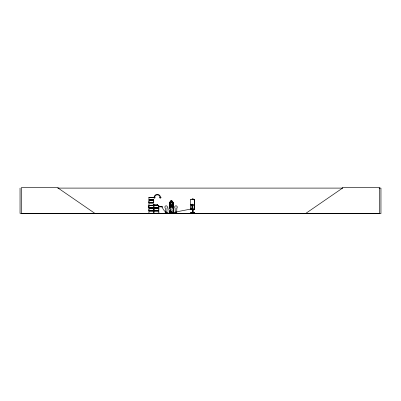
<?xml version="1.0" encoding="UTF-8"?>
<svg xmlns="http://www.w3.org/2000/svg" width="401" height="401" viewBox="0 0 401 401"><rect width="100%" height="100%" fill="white"/><g stroke="black" fill="none" stroke-linecap="round" stroke-linejoin="round"><path stroke-width="0.6" d="M148.936 210.595L148.936 208.244L153.718 208.244L153.713 210.595L148.936 210.595L148.941 209.422M148.936 202.555L148.936 200.209L153.718 200.209L153.713 202.555L148.936 202.555L148.941 201.382M153.713 209.422L153.713 208.244M153.713 201.382L153.713 200.209M154.034 210.595L154.034 208.244L158.816 208.244L158.811 210.595L154.034 210.595L154.039 209.422M158.811 209.422L158.811 208.244M190.761 204.204L190.741 209.613L191.112 209.613L191.132 204.204M170.786 213.402L170.886 210.981L170.465 213.402M170.771 212.189L170.866 210.981M166.094 212.319L166.265 212.099M176.084 212.314L175.828 212.194M154.019 213.427L154.034 211.066L158.816 211.066L158.816 213.332M169.999 213.432L170.801 210.981L171.342 213.402M170.235 213.402L170.796 210.981C169.603 213.157 170.976 213.011 170.004 213.367M166.265 212.294L166.069 212.314M176.059 212.294L176.019 212.084M173.252 205.823L172.821 207.071L173.092 208.425A0.852 0.852 0 0 1 173.267 209.763L173.092 213.046L172.24 213.046L172.064 209.763A0.852 0.852 0 0 1 172.24 208.425C172.751 206.154 172.47 207.297 169.869 207.071L169.478 205.823M153.989 213.372L159.377 213.222L155.543 213.432M169.523 202.47L169.899 202.044L172.791 202.044L173.207 202.465L173.207 205.818L172.791 207.031L169.899 207.031L169.523 205.818M167.132 212.6L167.072 213.267L166.51 213.417L166.931 213.427L167.142 213.267L164.976 213.427L165.227 212.6L165.377 213.131M167.172 213.422C166.25 212.214 168.31 213.282 167.032 213.267M168.981 213.427L169.042 212.876L169.142 213.232M170.079 213.322L170.255 213.322M172.034 213.322L172.28 213.322M172.104 213.422L172.365 213.432M172.981 213.432L173.227 213.432M172.941 213.061C173.588 213.808 173.072 213.106 172.059 213.422M172.986 213.367L173.232 213.322M175.172 213.131L175.011 212.6L174.921 213.427M175.137 213.417L175.548 213.412L175.021 213.267M176.595 213.422L176.841 213.131M176.726 213.427L176.781 212.6M176.966 213.422L176.791 212.6M177.082 213.422L174.811 213.427M148.936 213.332L148.941 211.066L153.718 211.066L153.718 213.332L148.921 213.427M305.732 213.432L342.544 188.099L342.544 187.352L379.351 187.352L379.351 213.432L20.05 213.432L20.05 188.099M170.776 202.044L170.149 202.465L170.149 204.811L170.776 205.818L171.954 205.818L172.58 204.811L172.58 202.465L171.954 202.044M165.212 213.342L167.082 213.131M169.062 213.432L170.475 213.031M153.362 208.565L154.195 208.279M170.966 212.936L172.44 212.645M172.931 212.55L174.896 212.159M176.861 211.773L192.741 208.695M57.684 188.099L342.735 188.099M379.07 188.099L380.95 188.099L380.95 213.648L21.343 213.648L21.343 187.618L58.155 187.618L58.155 188.099L94.962 213.432M148.931 197.377L153.723 197.377M153.723 197.467L148.931 197.462L148.941 199.738L153.718 199.738M148.941 197.613L153.713 197.613M192.074 199.011L193.327 199.011M192.114 199.056L193.287 199.056M148.901 199.898L153.748 199.898M148.901 200.044L153.748 200.044M170.776 200.786L171.954 200.786L171.954 207.071M170.776 202.004L169.879 202.004L169.478 202.45L169.493 207.422M171.954 202.004L172.806 202.004L173.252 202.445L173.352 213.407M170.776 202.465L171.954 202.465M148.901 202.721L153.748 202.721M148.901 202.866L153.748 202.866M153.718 203.031L148.936 203.031L148.936 205.292L153.713 205.232L148.891 205.357L153.723 205.417M169.493 203.217L169.839 203.217L169.839 208.625M173.247 203.217L172.901 203.217L172.901 207.422M153.578 204.841L157.578 204.841L157.578 205.227L157.202 205.227L157.202 204.801M170.776 204.811L171.954 204.811M157.202 204.881L157.578 204.881M153.578 205.187L157.578 205.147M190.946 204.51L191.202 205.342L194.154 205.342L194.585 204.094L194.585 200.716M154.029 205.417L158.816 205.417M148.931 205.497L153.723 205.497L153.713 207.773L148.936 207.773M148.941 205.648L153.713 205.648M154.039 205.648L158.811 205.648M149.162 206.094L148.285 206.049L148.285 207.307L149.122 207.307M158.535 206.615L161.197 206.615M158.535 206.831L161.197 206.831M148.325 207.267L149.162 207.267M148.901 207.939L153.748 207.939M153.999 207.939L158.846 207.939M148.901 208.084L153.748 208.084M153.999 208.084L158.846 208.084M192.315 208.535L192.525 213.432M194.124 208.801L194.55 208.801L194.55 209.653L190.716 209.653L190.716 208.801L191.142 208.801L191.142 209.653M192.741 208.906L192.791 209.974L192.475 209.974M192.741 209.332L192.54 208.71M191.142 209.442L194.124 209.442M148.901 210.756L153.748 210.756M153.999 210.756L158.846 210.756M148.901 210.901L153.748 210.901M153.999 210.901L158.846 210.901M169.884 212.485L169.493 212.485L169.533 213.432M192.325 212.585L192.696 212.585M194.655 213.432L194.655 212.69L190.61 212.705L190.61 213.432L190.625 212.811L194.655 212.796M173.312 212.876L173.207 213.432M194.64 212.811L194.46 213.417M165.693 213.026L166.545 213.026M175.488 213.026L175.808 213.026M169.879 213.061L169.453 213.061L169.468 213.432M172.861 213.061L173.287 213.061M176.876 213.131L174.911 213.131L175.016 213.422M166.996 213.222L174.661 213.432M189.954 213.432L195.066 213.432M148.941 213.267L153.713 213.267M154.039 213.267L159.377 213.242M168.976 213.232L170.29 213.232M171.959 213.232L173.332 213.402M168.966 213.372L170.34 213.372M190.776 199.392L191.147 199.397M154.611 205.182L153.362 204.796L154.57 205.212M176.716 213.412L176.315 213.427L176.605 213.412M194.124 200.315L194.545 200.731M190.981 204.49L191.232 205.302M170.986 210.981L171.427 213.402M171.137 213.402L170.941 210.981L170.971 212.189M194.535 209.638L194.535 199.417L190.595 199.382L190.595 204.495L194.425 204.495L194.425 199.382M194.44 212.796L194.44 213.432M194.159 204.229L194.124 209.653M193.076 199.683L193.076 199.267L192.325 199.267L192.325 199.683M192.951 213.432L192.951 208.535L192.741 213.432M192.936 208.535L192.936 213.432M192.67 204.099L192.67 213.222M192.35 204.099L192.315 213.432M190.821 212.796L190.821 213.432M176.275 213.131L176.275 212.014L175.688 212.014L175.688 213.131M172.861 213.432L172.866 212.485L172.475 212.485L172.475 213.232M172.124 213.232L172.129 212.876L171.969 213.232M171.994 202.004L171.994 200.746L170.736 200.746L170.776 207.071M170.225 212.876L170.225 213.232M169.839 210.43L169.879 213.432M169.798 213.061L169.798 213.432M166.48 213.131L166.48 212.014L165.894 212.014L165.894 213.131M162.049 206.244L162.049 207.202M161.197 206.244L161.197 207.202M167.062 213.131A22.271 14.015 -7.6 0 1 166.41 212.67M165.798 212.184A22.271 14.015 -7.6 0 1 162.049 206.385M167.082 208.019L166.816 212.941L165.543 212.941L165.277 208.019A1.278 1.278 0 0 1 165.277 206.209A1.278 1.278 0 0 1 167.082 206.209A1.278 1.278 0 0 1 167.082 208.019M170.29 209.763L170.109 213.046L169.257 213.046L169.082 209.763A0.852 0.852 0 0 1 169.257 208.425C168.485 206.746 170.886 206.746 170.109 208.425A0.852 0.852 0 0 1 170.29 209.763M176.876 208.019L176.61 212.941L175.332 212.941L175.072 208.019A1.278 1.278 0 0 1 175.072 206.209A1.278 1.278 0 0 1 176.876 206.209A1.278 1.278 0 0 1 176.876 208.019M161.047 197.558L160.275 198.3L159.498 197.558L160.034 197.558A2.687 2.687 0 0 0 157.347 194.866A2.687 2.687 0 0 0 154.661 197.558L155.192 197.558L154.365 198.3L153.543 197.558L154.074 197.558A3.218 3.218 0 0 1 157.292 194.335A3.218 3.218 0 0 1 160.515 197.558L161.047 197.558M171.743 200.996L170.986 200.996L170.986 201.417L171.743 201.417L171.743 200.996M158.816 205.512L154.029 205.497L154.039 207.773L158.816 207.773L158.816 205.512M148.956 206.304L148.535 206.304L148.535 207.056L148.956 207.056L148.956 206.304"/></g></svg>
